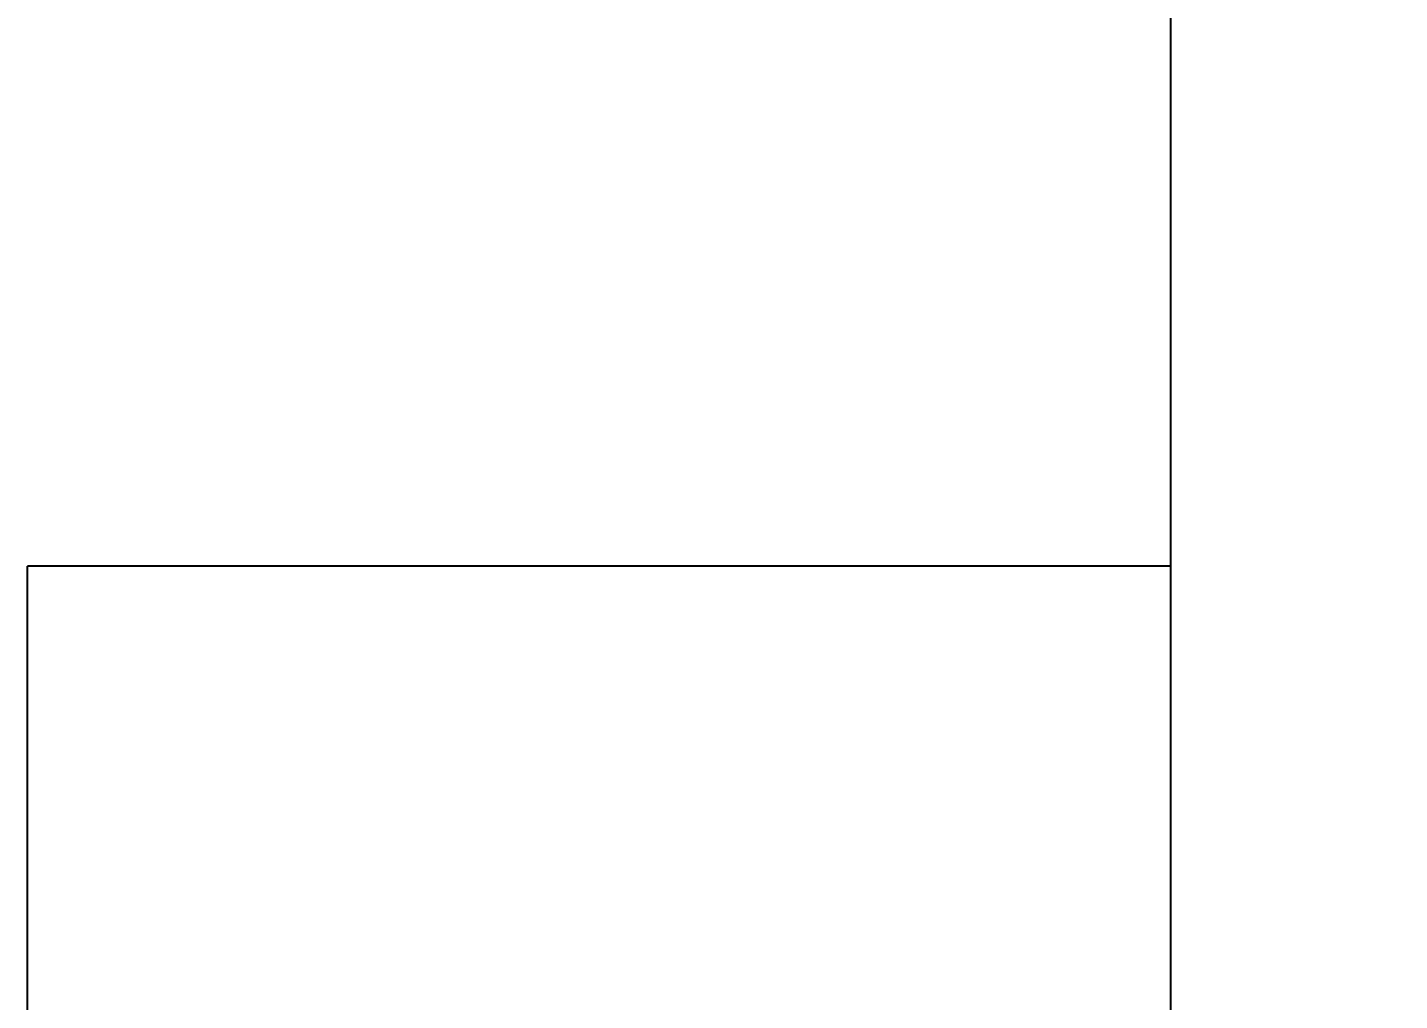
# Model space of a CAD drawing. Header units: millimetres. Extents: x 154.1 to 235.2, y 94.9 to 137.4.
# Drawn here: x 204.697 to 205.417, y 116.198 to 116.709 of the extents above; entities that cross this region are included whole.
import ezdxf

# ---------------------------------------------------------------- set-up
doc = ezdxf.new("R2010")
doc.units = ezdxf.units.MM
doc.header["$LTSCALE"] = 0.05
for name, color, linetype in [('Cotas', 6, 'Continuous'), ('Desnivel', 1, 'Continuous'), ('Parede', 5, 'Continuous')]:
    doc.layers.add(name, color=color, linetype=linetype)
doc.styles.get("Standard").update_dxf_attribs({"font": 'arial.ttf'})
doc.dimstyles.new('ISO-25', dxfattribs={"dimtxt": 0.3, "dimasz": 2.5, "dimexe": 1.25, "dimexo": 0.625, "dimgap": 0.2, "dimtad": 1, "dimzin": 1, "dimtxsty": 'Standard', "dimcen": 2.5, "dimse1": 1, "dimse2": 1, "dimsd1": 1, "dimsd2": 1, "dimclrd": 6, "dimclrt": 2, "dimadec": 0, "dimazin": 0, "dimtfac": 1, "dimtmove": 0, "dimatfit": 3, "dimfxl": 1, "dimarcsym": 0})

# ---------------------------------------------------------------- blocks, each defined once
blk = doc.blocks.new('*D90')
at = {"layer": 'Defpoints', "color": 0}
for p in [(205.29676, 117.57608), (205.29676, 113.42608), (205.44676, 113.42608)]:
    blk.add_point(p, dxfattribs=at)
at = {"layer": 'Cotas', "color": 2, "insert": (205.18667, 115.50108), "char_height": 0.1, "attachment_point": 5, "rotation": 90}
blk.add_mtext('4,15', dxfattribs=at)

msp = doc.modelspace()

# ---------------------------------------------------------------- linework, layer by layer
at = {"layer": 'Desnivel'}
for p in [(204.69676, 113.42608), (205.29676, 116.42608)]:
    msp.add_line(p, (204.69676, 116.42608), dxfattribs=at)
at = {"layer": 'Parede'}
msp.add_line((205.29676, 113.42608), (205.29676, 117.57608), dxfattribs=at)

# ---------------------------------------------------------------- dimensions: what is measured, and where the dimension line sits
at = {"layer": 'Cotas'}
dim = msp.add_linear_dim(base=(205.44676, 113.42608), p1=(205.29676, 117.57608), p2=(205.29676, 113.42608), angle=90, dimstyle='ISO-25', override={"dimtxt": 0.1}, dxfattribs=at)
dim.commit()
dim.dimension.update_dxf_attribs({"geometry": '*D90', "text_midpoint": (205.44676, 115.50108), "dimtype": 160})

doc.saveas('drawing.dxf')
